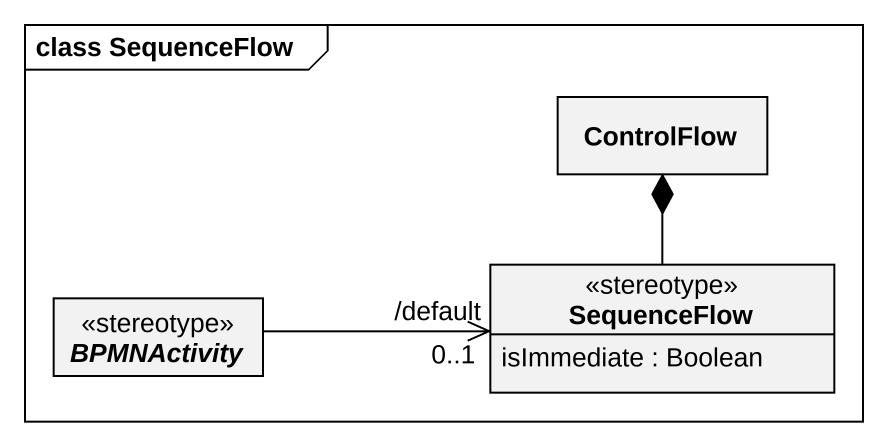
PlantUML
@startuml
mainframe class SequenceFlow
hide circle
hide empty members
class ControlFlow
class SequenceFlow <<stereotype>> {
  isImmediate : Boolean
}
abstract class BPMNActivity <<stereotype>>
SequenceFlow -up-* ControlFlow
BPMNActivity -right-> "/default\n0..1" SequenceFlow
@enduml
